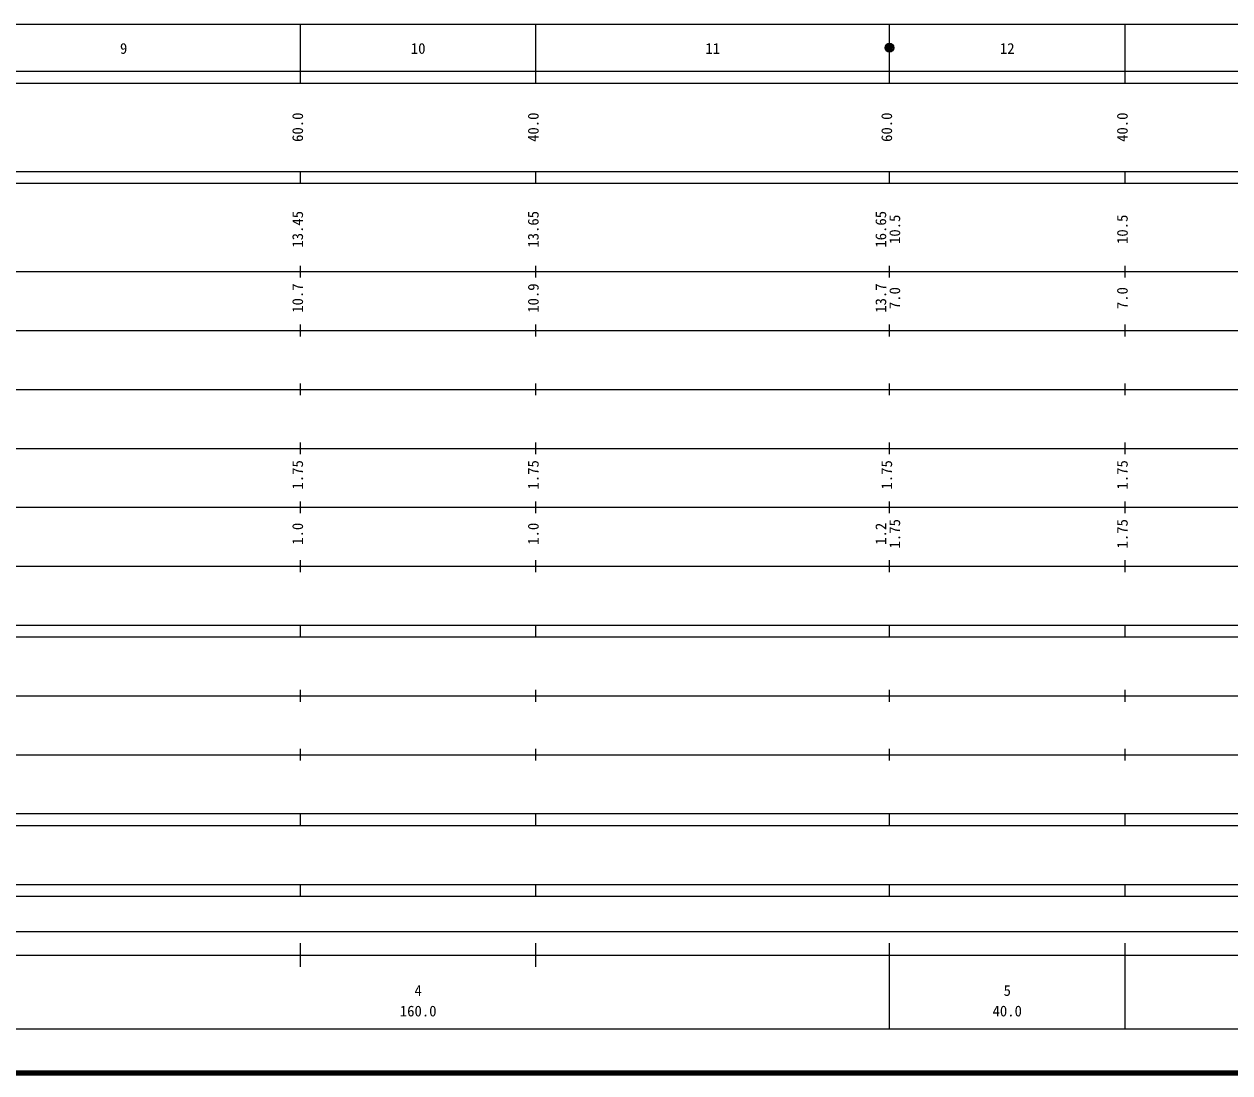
# Model space of a CAD drawing. Units: millimetres, scale not verified. Extents: x 40000 to 680000, y 20000 to 380000.
# Drawn here: x 281104 to 485795, y 20000 to 198000 of the extents above; entities that cross this region are included whole.
import ezdxf
from ezdxf.enums import TextEntityAlignment as Align

# ---------------------------------------------------------------- set-up
doc = ezdxf.new("R2010")
doc.units = ezdxf.units.MM
doc.header["$LTSCALE"] = 1000
doc.header["$PDMODE"] = 32
doc.header["$PDSIZE"] = 500
doc.layers.add('M-TTL', color=2, linetype='Continuous', lineweight=140)
doc.layers.add('M-TTL-BAND', color=7, linetype='Continuous', lineweight=25)
doc.styles.add('ＭＳ ゴシック', font='')
doc.styles.get('ＭＳ ゴシック').set_extended_font_data('MS Gothic')

msp = doc.modelspace()

# ---------------------------------------------------------------- linework, layer by layer
at = {"layer": 'M-TTL'}
msp.add_line((40000, 20000), (680000, 20000), dxfattribs=at)
at = {"layer": 'M-TTL-BAND'}
for p, q in [((68000, 198000), (579000, 198000)), ((328000, 188000), (328000, 198000)), ((368000, 188000), (368000, 198000)), ((428000, 188000), (428000, 198000)), ((468000, 188000), (468000, 198000)), ((40000, 190000), (579000, 190000)), ((40000, 188000), (579000, 188000)), ((40000, 173000), (579000, 173000)), ((328000, 171000), (328000, 173000)), ((368000, 171000), (368000, 173000)), ((428000, 171000), (428000, 173000)), ((468000, 171000), (468000, 173000)), ((40000, 171000), (579000, 171000)), ((40000, 156000), (579000, 156000)), ((328000, 155000), (328000, 157000)), ((368000, 155000), (368000, 157000)), ((428000, 155000), (428000, 157000)), ((468000, 155000), (468000, 157000)), ((46000, 146000), (579000, 146000)), ((328000, 145000), (328000, 147000)), ((368000, 145000), (368000, 147000)), ((428000, 145000), (428000, 147000)), ((468000, 145000), (468000, 147000)), ((52000, 136000), (579000, 136000)), ((328000, 135000), (328000, 137000)), ((368000, 135000), (368000, 137000)), ((428000, 135000), (428000, 137000)), ((468000, 135000), (468000, 137000)), ((328000, 125000), (328000, 127000)), ((368000, 125000), (368000, 127000)), ((428000, 125000), (428000, 127000)), ((468000, 125000), (468000, 127000)), ((46000, 126000), (579000, 126000)), ((328000, 115000), (328000, 117000)), ((368000, 115000), (368000, 117000)), ((428000, 115000), (428000, 117000)), ((468000, 115000), (468000, 117000)), ((52000, 116000), (579000, 116000)), ((328000, 105000), (328000, 107000)), ((368000, 105000), (368000, 107000)), ((428000, 105000), (428000, 107000)), ((468000, 105000), (468000, 107000)), ((46000, 106000), (579000, 106000)), ((40000, 96000), (579000, 96000)), ((328000, 94000), (328000, 96000)), ((368000, 94000), (368000, 96000)), ((428000, 94000), (428000, 96000)), ((468000, 94000), (468000, 96000)), ((40000, 94000), (579000, 94000)), ((49000, 84000), (579000, 84000)), ((328000, 83000), (328000, 85000)), ((368000, 83000), (368000, 85000)), ((428000, 83000), (428000, 85000)), ((468000, 83000), (468000, 85000)), ((40000, 74000), (579000, 74000)), ((328000, 73000), (328000, 75000)), ((368000, 73000), (368000, 75000)), ((428000, 73000), (428000, 75000)), ((468000, 73000), (468000, 75000)), ((40000, 64000), (579000, 64000)), ((328000, 62000), (328000, 64000)), ((368000, 62000), (368000, 64000)), ((428000, 62000), (428000, 64000)), ((468000, 62000), (468000, 64000)), ((40000, 62000), (579000, 62000)), ((40000, 52000), (579000, 52000)), ((328000, 50000), (328000, 52000)), ((368000, 50000), (368000, 52000)), ((428000, 50000), (428000, 52000)), ((468000, 50000), (468000, 52000)), ((40000, 50000), (579000, 50000)), ((71000, 44000), (565000, 44000)), ((328000, 38000), (328000, 42000)), ((368000, 38000), (368000, 42000)), ((428000, 27500), (428000, 42000)), ((468000, 27500), (468000, 42000)), ((40000, 40000), (579000, 40000)), ((68000, 27500), (579000, 27500))]:
    msp.add_line(p, q, dxfattribs=at)
for radius in [750, 600, 450, 300, 150, 100]:
    msp.add_circle((428000, 194000), radius, dxfattribs=at)
msp.add_point((428000, 194000), dxfattribs=at)

# ---------------------------------------------------------------- texts
at = {"layer": 'M-TTL-BAND', "style": 'ＭＳ ゴシック'}
for s, p in [('9', (298000, 192405)), ('10', (348000, 192405)), ('11', (398000, 192405)), ('12', (448000, 192405)), ('4', (348000, 32523)), ('5', (448000, 32523)), ('160.0', (348000, 29033)), ('40.0', (448000, 29033))]:
    msp.add_text(s, height=1833, dxfattribs=at).set_placement(p, align=Align.BOTTOM_CENTER)
for s, p in [('60.0', (329000, 180500)), ('40.0', (369000, 180500)), ('60.0', (429000, 180500)), ('40.0', (469000, 180500)), ('13.45', (329000, 163174)), ('13.65', (369000, 163174)), ('16.65', (428000, 163174)), ('10.5', (430370, 163174)), ('10.5', (469000, 163174)), ('10.7', (329000, 151500)), ('10.9', (369000, 151500)), ('13.7', (428000, 151500)), ('7.0', (430370, 151500)), ('7.0', (469000, 151500)), ('1.75', (329000, 121500)), ('1.75', (369000, 121500)), ('1.75', (429000, 121500)), ('1.75', (469000, 121500)), ('1.0', (329000, 111500)), ('1.0', (369000, 111500)), ('1.2', (428000, 111500)), ('1.75', (430370, 111500)), ('1.75', (469000, 111500))]:
    msp.add_text(s, height=1833, rotation=90, dxfattribs=at).set_placement(p, align=Align.BOTTOM_CENTER)

doc.saveas('drawing.dxf')
